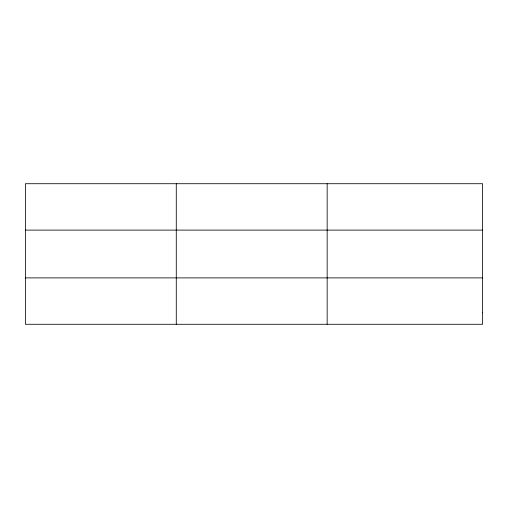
<?xml version="1.0" encoding="UTF-8"?>
<svg xmlns="http://www.w3.org/2000/svg" width="508" height="508" viewBox="0 0 508 508"><rect width="100%" height="100%" fill="white"/><g stroke="black" fill="none" stroke-linecap="round" stroke-linejoin="round"><path stroke-width="0.76" d="M176.276 324.282L176.276 183.718M327.152 324.282L327.152 183.718M25.4 230.105L482.6 230.105M25.4 277.895L482.6 277.895M482.6 312.687L482.6 324.282L25.4 324.282L25.4 183.718L482.6 183.718L482.6 312.687"/></g></svg>
